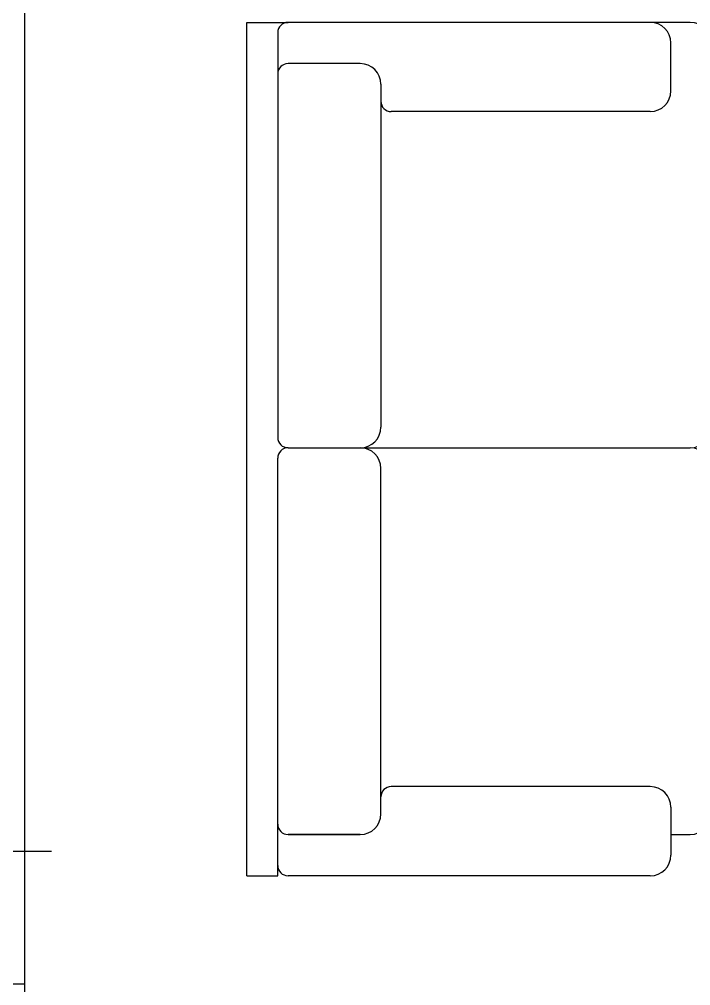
# Model space of a CAD drawing. Header units: millimetres. Extents: x -6300 to 1991, y -4770 to 4545.
# Drawn here: x 1499.324 to 1500.626, y 96.052 to 97.925 of the extents above; entities that cross this region are included whole.
import ezdxf

# ---------------------------------------------------------------- set-up
doc = ezdxf.new("R2010")
doc.units = ezdxf.units.MM
doc.header["$LTSCALE"] = 20
doc.header["$MEASUREMENT"] = 0
doc.linetypes.add('CONTINU', pattern=[0])
doc.linetypes.add('DASHDOT2', pattern=[0.5, 0.25, -0.125, 0, -0.125])
doc.layers.get('0').update_dxf_attribs({"linetype": 'CONTINUOUS'})
doc.layers.add('COTA', color=7, linetype='CONTINUOUS')

# ---------------------------------------------------------------- blocks, each defined once
blk = doc.blocks.new('A$C7AFB675E')
at = {"color": 8}
for p, q in [((3.5035, 3.7432), (3.5035, 3.6832)), ((3.5035, 3.7432), (5.1585, 3.7432)), ((5.1585, 3.7432), (5.1585, 3.6632)), ((3.5035, 3.6832), (3.5635, 3.6832)), ((3.5235, 3.6832), (3.6035, 3.6832)), ((3.6035, 3.6832), (4.3135, 3.6832)), ((5.0585, 3.6832), (4.3535, 3.6832)), ((5.1385, 3.6832), (5.0585, 3.6832)), ((3.5035, 2.9606), (3.5035, 3.6632)), ((3.5835, 3.5232), (3.5835, 3.6632)), ((3.5835, 3.6632), (3.5835, 3.5232)), ((4.3335, 3.6632), (4.3335, 3.5232)), ((4.3335, 3.6632), (4.3335, 3.5232)), ((5.0785, 3.5232), (5.0785, 3.6632)), ((5.1585, 2.8832), (5.1585, 3.6632)), ((4.3335, 3.5232), (4.3335, 2.8832)), ((4.3335, 3.5232), (4.3335, 2.8832)), ((3.6235, 3.4832), (4.2935, 3.4832)), ((5.0385, 3.4832), (4.3735, 3.4832)), ((3.6765, 2.9606), (3.6765, 3.4632)), ((4.9855, 2.9606), (4.9855, 3.4632)), ((3.6365, 2.9206), (3.5435, 2.9206)), ((3.5835, 2.9206), (3.5835, 2.8832)), ((3.5835, 2.9206), (3.5835, 2.8832)), ((5.0255, 2.9206), (5.1185, 2.9206))]:
    blk.add_line(p, q, dxfattribs=at)
for centre, radius, start, end in [((3.5235, 3.6632), 0.02, 90, 180), ((3.6035, 3.6632), 0.02, 90, 180), ((3.6035, 3.6632), 0.02, 90, 180), ((4.3135, 3.6632), 0.02, 0, 90), ((4.3535, 3.6632), 0.02, 90, 180), ((5.0585, 3.6632), 0.02, 0, 90), ((5.1385, 3.6632), 0.02, 0, 90), ((3.6235, 3.5232), 0.04, 180, 270), ((3.6235, 3.5232), 0.04, 180, 270), ((4.2935, 3.5232), 0.04, 270, 0), ((4.3735, 3.5232), 0.04, 180, 270), ((5.0385, 3.5232), 0.04, 270, 0), ((3.6565, 3.4632), 0.02, 0, 90), ((5.0055, 3.4632), 0.02, 90, 180), ((3.5435, 2.9606), 0.04, 180, 270), ((3.6365, 2.9606), 0.04, 270, 0), ((5.0255, 2.9606), 0.04, 180, 270), ((5.1185, 2.9606), 0.04, 270, 0), ((3.6235, 2.8832), 0.04, 180, 270), ((4.2935, 2.8832), 0.04, 270, 0), ((4.3735, 2.8832), 0.04, 180, 270), ((5.1185, 2.8832), 0.04, 270, 0)]:
    blk.add_arc(centre, radius, start, end, dxfattribs=at)

msp = doc.modelspace()

# ---------------------------------------------------------------- linework, layer by layer
at = {"layer": 'COTA', "color": 8, "linetype": 'Continuous'}
msp.add_line((1499.3342, 96.0545), (1499.3342, 98.0045), dxfattribs=at)
at = {"layer": 'COTA', "color": 2, "linetype": 'DASHDOT2'}
msp.add_line((1519.5862, 96.3119, 1.8296), (1490.9805, 96.3114, 1.8296), dxfattribs=at)
at = {"layer": 'COTA', "color": 5, "linetype": 'Continuous'}
for p, q in [((1499.3342, 96.0545), (1499.1842, 96.0545)), ((1499.3342, 95.2079), (1499.3342, 96.0545))]:
    msp.add_line(p, q, dxfattribs=at)

# ---------------------------------------------------------------- block references
at = {"color": 9, "linetype": 'CONTINU', "rotation": 90.00000000000001}
msp.add_blockref('A$C7AFB675E', (1503.5082, 92.7611), dxfattribs=at)

doc.saveas('drawing.dxf')
